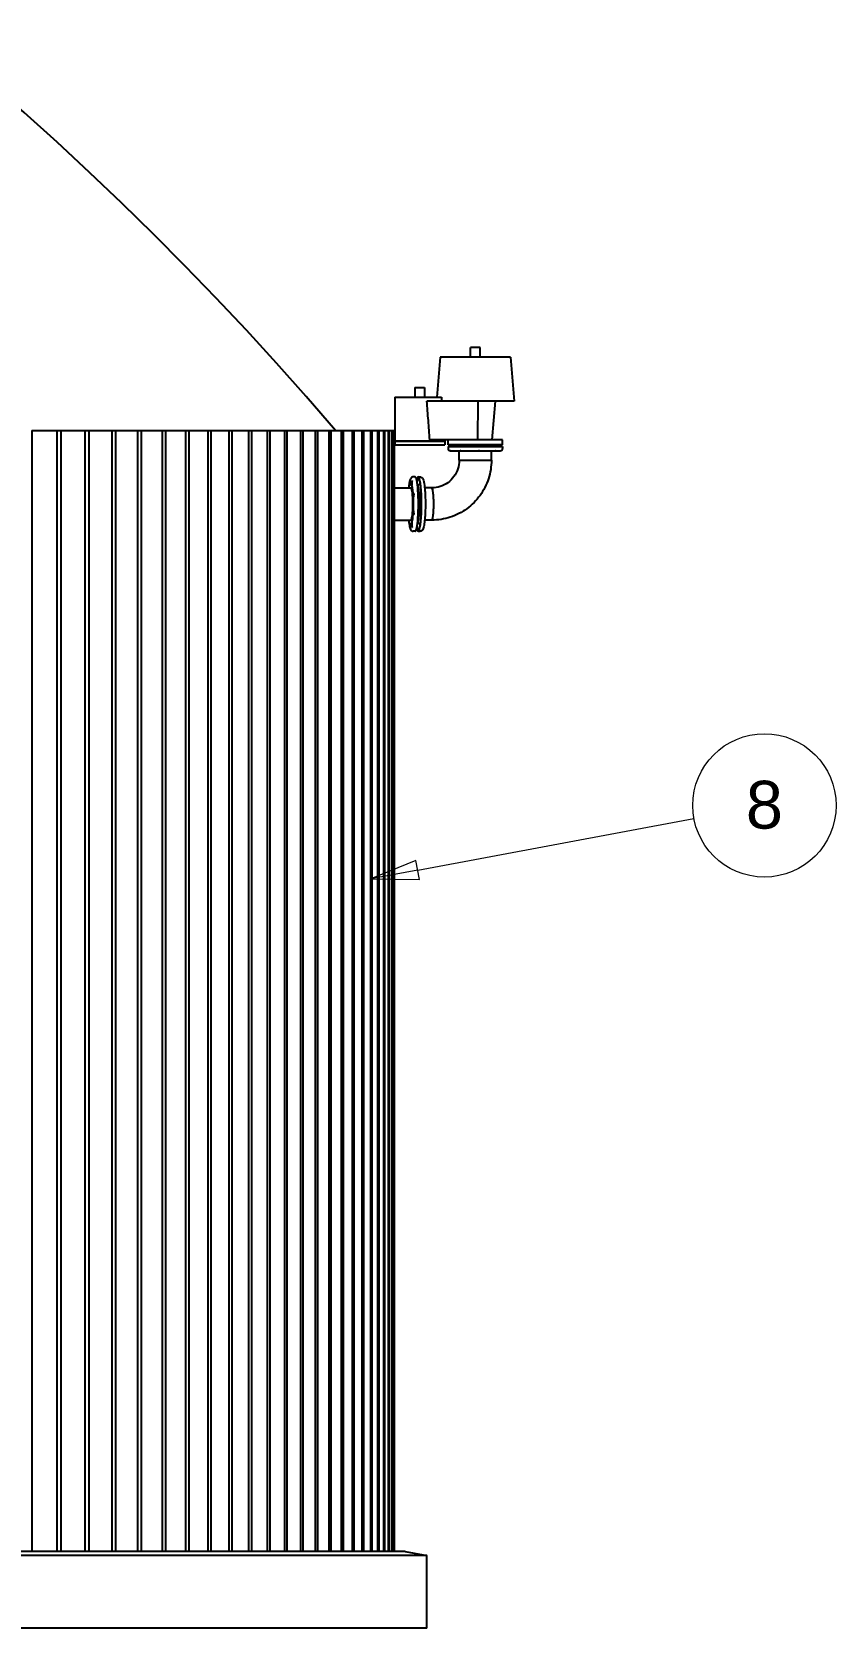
# Model space of a CAD drawing. Header units: millimetres. Extents: x -360063 to 84100, y -179792 to 59400.
# Drawn here: x 60827 to 65034, y 42700 to 51050 of the extents above; entities that cross this region are included whole.
import ezdxf

# ---------------------------------------------------------------- set-up
doc = ezdxf.new("R2010")
doc.units = ezdxf.units.MM
doc.header["$LTSCALE"] = 100
doc.layers.add('Symbol', color=7, linetype='Continuous', lineweight=18)
doc.layers.add('Visible', color=7, linetype='Continuous', lineweight=25)
doc.styles.add('Note Text', font='arial.ttf')

# ---------------------------------------------------------------- blocks, each defined once
blk = doc.blocks.new('Balloon11')
at = {"layer": 'Symbol'}
for p, q in [((628.455, 466.656), (642.908, 469.35)), ((628.364, 467.148), (625.997, 466.198)), ((628.547, 466.165), (628.364, 467.148)), ((628.455, 466.656), (625.997, 466.198)), ((625.997, 466.198), (628.547, 466.165))]:
    blk.add_line(p, q, dxfattribs=at)
at = {"layer": 'Symbol', "flags": 128}
blk.add_lwpolyline([(628.364, 467.148), (625.997, 466.198), (628.547, 466.165), (628.364, 467.148)], dxfattribs=at)
at = {"layer": 'Symbol'}
blk.add_circle((646.592, 470.037), 3.75, dxfattribs=at)
blk.add_solid([(628.364, 467.148), (625.997, 466.198), (628.547, 466.165), (628.364, 467.148)], dxfattribs=at)
at = {"layer": 'Symbol', "insert": (646.592, 470.058), "char_height": 2.5, "attachment_point": 5, "style": 'Note Text'}
blk.add_mtext('8', dxfattribs=at)

msp = doc.modelspace()

# ---------------------------------------------------------------- linework, layer by layer
at = {"layer": 'Visible'}
for p, q in [((62962.93, 49348.17), (62944.6, 49138.67)), ((63330.78, 49348.17), (62962.93, 49348.17)), ((63171.85, 49399.17), (63121.85, 49399.17)), ((63121.85, 49348.17), (63121.85, 49399.17)), ((63171.85, 49348.17), (63171.85, 49399.17)), ((63330.78, 49348.17), (63350.85, 49118.67)), ((62831.23, 49189.67), (62881.23, 49189.67)), ((62831.23, 49189.67), (62831.23, 49138.67)), ((62881.23, 49189.67), (62881.23, 49138.67)), ((62725.98, 49138.67), (62970.16, 49138.67)), ((62725.98, 49138.67), (62725.98, 48911.17)), ((62997, 49118.67), (62893.65, 49118.67)), ((63350.85, 49118.67), (62997, 49118.67)), ((63159.53, 49118.67), (63157.39, 48916.17)), ((63234.35, 48916.17), (63252.07, 49118.67)), ((60827.12, 48965.17), (60827.12, 43100.17)), ((60827.12, 48965.17), (60959.13, 48965.17)), ((60959.13, 48965.17), (60978.98, 48965.17)), ((60959.13, 43100.17), (60959.13, 48965.17)), ((60978.98, 48965.17), (60978.98, 43100.17)), ((60978.98, 48965.17), (61105.87, 48965.17)), ((61105.87, 48965.17), (61124.93, 48965.17)), ((61105.87, 43100.17), (61105.87, 48965.17)), ((61124.93, 48965.17), (61124.93, 43100.17)), ((61124.93, 48965.17), (61246.63, 48965.17)), ((61246.63, 48965.17), (61264.89, 48965.17)), ((61246.63, 43100.17), (61246.63, 48965.17)), ((61264.89, 48965.17), (61264.89, 43100.17)), ((61264.89, 48965.17), (61381.35, 48965.17)), ((61381.35, 48965.17), (61398.8, 48965.17)), ((61381.35, 43100.17), (61381.35, 48965.17)), ((61398.8, 48965.17), (61398.8, 43100.17)), ((61398.8, 48965.17), (61509.95, 48965.17)), ((61509.95, 48965.17), (61526.58, 48965.17)), ((61509.95, 43100.17), (61509.95, 48965.17)), ((61526.58, 48965.17), (61526.58, 43100.17)), ((61526.58, 48965.17), (61632.37, 48965.17)), ((61632.37, 48965.17), (61648.17, 48965.17)), ((61632.37, 43100.17), (61632.37, 48965.17)), ((61648.17, 48965.17), (61648.17, 43100.17)), ((61648.17, 48965.17), (61748.55, 48965.17)), ((61748.55, 48965.17), (61763.52, 48965.17)), ((61748.55, 43100.17), (61748.55, 48965.17)), ((61763.52, 48965.17), (61763.52, 43100.17)), ((61763.52, 48965.17), (61858.42, 48965.17)), ((61858.42, 48965.17), (61872.55, 48965.17)), ((61858.42, 43100.17), (61858.42, 48965.17)), ((61872.55, 48965.17), (61872.55, 43100.17)), ((61872.55, 48965.17), (61961.93, 48965.17)), ((61961.93, 48965.17), (61975.21, 48965.17)), ((61961.93, 43100.17), (61961.93, 48965.17)), ((61975.21, 48965.17), (61975.21, 43100.17)), ((61975.21, 48965.17), (62059.03, 48965.17)), ((62059.03, 48965.17), (62071.46, 48965.17)), ((62059.03, 43100.17), (62059.03, 48965.17)), ((62071.46, 48965.17), (62071.46, 43100.17)), ((62071.46, 48965.17), (62149.67, 48965.17)), ((62149.67, 48965.17), (62161.23, 48965.17)), ((62149.67, 43100.17), (62149.67, 48965.17)), ((62161.23, 48965.17), (62161.23, 43100.17)), ((62161.23, 48965.17), (62233.8, 48965.17)), ((62233.8, 48965.17), (62244.49, 48965.17)), ((62233.8, 43100.17), (62233.8, 48965.17)), ((62244.49, 48965.17), (62244.49, 43100.17)), ((62244.49, 48965.17), (62311.38, 48965.17)), ((62311.38, 48965.17), (62321.2, 48965.17)), ((62311.38, 43100.17), (62311.38, 48965.17)), ((62321.2, 48965.17), (62321.2, 43100.17)), ((62321.2, 48965.17), (62382.37, 48965.17)), ((62382.37, 48965.17), (62391.31, 48965.17)), ((62382.37, 43100.17), (62382.37, 48965.17)), ((62391.31, 48965.17), (62391.31, 43100.17)), ((62391.31, 48965.17), (62446.73, 48965.17)), ((62446.73, 48965.17), (62454.79, 48965.17)), ((62446.73, 43100.17), (62446.73, 48965.17)), ((62454.79, 48965.17), (62454.79, 43100.17)), ((62454.79, 48965.17), (62504.44, 48965.17)), ((62504.44, 48965.17), (62511.6, 48965.17)), ((62504.44, 43100.17), (62504.44, 48965.17)), ((62511.6, 48965.17), (62511.6, 43100.17)), ((62511.6, 48965.17), (62555.45, 48965.17)), ((62555.45, 48965.17), (62561.72, 48965.17)), ((62555.45, 43100.17), (62555.45, 48965.17)), ((62561.72, 48965.17), (62561.72, 43100.17)), ((62561.72, 48965.17), (62599.74, 48965.17)), ((62599.74, 48965.17), (62605.13, 48965.17)), ((62599.74, 43100.17), (62599.74, 48965.17)), ((62605.13, 48965.17), (62605.13, 43100.17)), ((62605.13, 48965.17), (62637.3, 48965.17)), ((62637.3, 48965.17), (62641.79, 48965.17)), ((62637.3, 43100.17), (62637.3, 48965.17)), ((62641.79, 48965.17), (62641.79, 43100.17)), ((62641.79, 48965.17), (62668.1, 48965.17)), ((62668.1, 48965.17), (62671.69, 48965.17)), ((62668.1, 43100.17), (62668.1, 48965.17)), ((62671.69, 48965.17), (62671.69, 43100.17)), ((62671.69, 48965.17), (62692.13, 48965.17)), ((62692.13, 48965.17), (62694.82, 48965.17)), ((62692.13, 43100.17), (62692.13, 48965.17)), ((62694.82, 48965.17), (62694.82, 43100.17)), ((62694.82, 48965.17), (62709.38, 48965.17)), ((62709.38, 48965.17), (62711.16, 48965.17)), ((62709.38, 43100.17), (62709.38, 48965.17)), ((62711.16, 48965.17), (62711.16, 43100.17)), ((62711.16, 48965.17), (62719.83, 48965.17)), ((62714.24, 48960.17), (62720.28, 48960.17)), ((62719.83, 48965.17), (62720.7, 48965.17)), ((62719.83, 48960.17), (62719.83, 48965.17)), ((62720.28, 43100.17), (62720.28, 48960.17)), ((62720.7, 48965.17), (62720.7, 43100.17)), ((62720.7, 48965.17), (62723.47, 48965.17)), ((62723.47, 43100.17), (62723.47, 48965.17)), ((62725.98, 48911.17), (62986.48, 48911.17)), ((62727.98, 48910.17), (62725.98, 48911.17)), ((62727.98, 48910.17), (62725.98, 48909.17)), ((62725.98, 48909.17), (62986.48, 48909.17)), ((62725.98, 48909.17), (62725.98, 48889.17)), ((62725.98, 48889.17), (62986.48, 48889.17)), ((62727.98, 48910.17), (62984.48, 48910.17)), ((63060.38, 48916.17), (62908.24, 48916.17)), ((62984.48, 48910.17), (62986.48, 48911.17)), ((62984.48, 48910.17), (62986.48, 48909.17)), ((62986.48, 48916.17), (62986.48, 48911.17)), ((62986.48, 48909.17), (62986.48, 48889.17)), ((63004.35, 48889.17), (63004.35, 48916.17)), ((63289.35, 48889.17), (63004.35, 48889.17)), ((63004.35, 48880.67), (63289.35, 48880.67)), ((63004.35, 48880.67), (63004.35, 48871.17)), ((63016.35, 48859.17), (63017.42, 48859.17)), ((63018.12, 48859.17), (63017.42, 48859.17)), ((63018.12, 48859.17), (63067.07, 48859.17)), ((63055.85, 48886.67), (63237.85, 48886.67)), ((63289.35, 48916.17), (63060.38, 48916.17)), ((63062.7, 48809.17), (63062.7, 48859.17)), ((63070.93, 48859.17), (63067.07, 48859.17)), ((63070.93, 48859.17), (63163.47, 48859.17)), ((63168.22, 48859.17), (63163.47, 48859.17)), ((63168.22, 48859.17), (63250.13, 48859.17)), ((63231, 48809.17), (63231, 48859.17)), ((63253, 48859.17), (63250.13, 48859.17)), ((63253, 48859.17), (63277.35, 48859.17)), ((63289.35, 48889.17), (63289.35, 48916.17)), ((63289.35, 48880.67), (63289.35, 48871.17)), ((63062.7, 48809.17), (63231, 48809.17)), ((63062.7, 48809.17), (63231, 48809.17)), ((62831.67, 48722.67), (62822.23, 48722.67)), ((62848.54, 48722.67), (62857.97, 48722.67)), ((62853.5, 48682.17), (62857.97, 48682.17)), ((62723.47, 48664.32), (62810.32, 48664.32)), ((62818.25, 48664.32), (62810.32, 48664.32)), ((62919.52, 48664.32), (62882.05, 48664.32)), ((62723.47, 48496.02), (62810.32, 48496.02)), ((62818.25, 48496.02), (62810.32, 48496.02)), ((62831.67, 48437.67), (62822.23, 48437.67)), ((62848.54, 48437.67), (62857.97, 48437.67)), ((62853.5, 48478.17), (62857.97, 48478.17)), ((62919.52, 48496.02), (62882.05, 48496.02)), ((62779.48, 43100.17), (54994.03, 43100.17)), ((62779.48, 43100.17), (62893.48, 43080.17)), ((62893.48, 43080.17), (54994.03, 43080.17)), ((62893.48, 42700.17), (62893.48, 43080.17)), ((62893.48, 42700.17), (54994.03, 42700.17))]:
    msp.add_line(p, q, dxfattribs=at)
for centre, radius, start, end in [((49408.48, 37851.75), 17108.42, 40.510533, 139.489467), ((63016.35, 48871.17), 12, 180, 270), ((63055.85, 48875.67), 11, 90, 152.964308), ((63237.85, 48875.67), 11, 27.035692, 90), ((63277.35, 48871.17), 12, 270, 0)]:
    msp.add_arc(centre, radius, start, end, dxfattribs=at)
for centre, major_axis, start_param, end_param in [((62804.79, 48691.04), (0, 10.75), 0.6181872, 6.4503962), ((62815.85, 48691.04), (0, -10.75), 2.9743817, 8.8065907), ((62831.67, 48580.17), (0, -142.5), 0, 3.1415927), ((62848.54, 48580.17), (0, 142.5), 2.6275906, 6.7971873), ((62848.54, 48580.17), (0, 136.5), 2.6528482, 6.7719298), ((62842.58, 48580.17), (0, 106), 3.1857954, 6.2389826), ((62840.1, 48580.17), (0, -106), 0.2839767, 2.857616), ((62840.1, 48580.17), (0, 106), 3.4255693, 5.9992086), ((62855.26, 48676.18), (0, 10.75), 0.8688456, 0.9798136), ((62855.26, 48676.18), (0, 10.75), 5.3033718, 6.7010546), ((62810.32, 48580.17), (0, 84.15), 3.1415927, 6.2831853), ((62810.32, 48580.17), (0, -84.15), 0, 3.1415927), ((62823.67, 48626.09), (0, -10.75), 2.1889836, 8.0211925), ((62837.62, 48580.17), (0, 106), 3.825488, 5.59929), ((62919.52, 48580.17), (0, 84.15), 3.1415927, 6.2831853), ((62919.52, 48580.17), (0, -84.15), 0, 3.1415927), ((62823.67, 48534.25), (0, -10.75), 1.4035854, 7.2357944), ((62804.79, 48469.3), (0, 10.75), 2.9743817, 8.8065907), ((62815.85, 48469.3), (0, -10.75), 0.6181872, 6.4503962)]:
    msp.add_ellipse(centre, major_axis=major_axis, ratio=0.1204373, start_param=start_param, end_param=end_param, dxfattribs=at)
for points, knots in [([(62908.24, 48916.17), (62905.89, 48949.84), (62903.5, 48983.49), (62898.63, 49051), (62896.15, 49084.83), (62893.65, 49118.67)], [0, 0, 0, 0, 10.1306939, 10.1306939, 20.314333, 20.314333, 20.314333, 20.314333]), ([(63017.42, 48859.17), (63017.39, 48859.17), (63017.38, 48859.17), (63017.39, 48859.17), (63017.52, 48859.17), (63017.86, 48859.17), (63017.98, 48859.17), (63018.12, 48859.17)], [-2.19527918, -2.19527918, -2.19527918, -2.19527918, -2.09934923, -2.09934923, -1.8229843, -1.8229843, -1.70977025, -1.70977025, -1.70977025, -1.70977025]), ([(63067.07, 48859.17), (63067.28, 48859.17), (63067.5, 48859.17), (63068.39, 48859.17), (63069.12, 48859.17), (63070.25, 48859.17), (63070.59, 48859.17), (63070.93, 48859.17)], [-2.19527918, -2.19527918, -2.19527918, -2.19527918, -2.09934923, -2.09934923, -1.8229843, -1.8229843, -1.70977025, -1.70977025, -1.70977025, -1.70977025]), ([(63163.47, 48859.17), (63163.78, 48859.17), (63164.1, 48859.17), (63165.35, 48859.17), (63166.26, 48859.17), (63167.51, 48859.17), (63167.87, 48859.17), (63168.22, 48859.17)], [-2.19527918, -2.19527918, -2.19527918, -2.19527918, -2.09934923, -2.09934923, -1.8229843, -1.8229843, -1.70977025, -1.70977025, -1.70977025, -1.70977025]), ([(63250.13, 48859.17), (63250.23, 48859.17), (63250.33, 48859.17), (63251.47, 48859.17), (63252.3, 48859.17), (63252.93, 48859.17), (63252.96, 48859.17), (63253, 48859.17)], [-3.22529875, -3.22529875, -3.22529875, -3.22529875, -3.17709695, -3.17709695, -2.68834505, -2.68834505, -2.65935601, -2.65935601, -2.65935601, -2.65935601]), ([(63062.7, 48809.17), (63062.7, 48793.94), (63060.31, 48778.71), (63050.97, 48749.77), (63044.04, 48736.06), (63026.34, 48711.52), (63015.58, 48700.69), (62991.31, 48682.93), (62977.81, 48676.01), (62949.38, 48666.7), (62934.45, 48664.32), (62919.52, 48664.32)], [3.1415927, 3.1415927, 3.1415927, 3.1415927, 3.4557519, 3.4557519, 3.7699112, 3.7699112, 4.0840704, 4.0840704, 4.3982297, 4.3982297, 4.712389, 4.712389, 4.712389, 4.712389]), ([(63231, 48809.17), (63231, 48776.44), (63225.86, 48743.72), (63205.77, 48681.43), (63190.82, 48651.87), (63152.55, 48598.81), (63129.23, 48575.31), (63076.46, 48536.69), (63047.01, 48521.57), (62984.88, 48501.23), (62952.2, 48496.02), (62919.52, 48496.02)], [3.1415927, 3.1415927, 3.1415927, 3.1415927, 3.4557519, 3.4557519, 3.7699112, 3.7699112, 4.0840704, 4.0840704, 4.3982297, 4.3982297, 4.712389, 4.712389, 4.712389, 4.712389]), ([(62822.23, 48722.67), (62820.01, 48722.67), (62817.83, 48722.09), (62814.09, 48720.28), (62812.65, 48719.05), (62809.54, 48715.77), (62808.45, 48713.77), (62803.62, 48703.5), (62801.65, 48692.72), (62799.13, 48673.44), (62798.63, 48669), (62798.16, 48664.32)], [1.57079633, 1.57079633, 1.57079633, 1.57079633, 1.62875091, 1.62875091, 1.69727019, 1.69727019, 1.82103196, 1.82103196, 2.31636356, 2.31636356, 2.45261192, 2.45261192, 2.45261192, 2.45261192]), ([(62804.04, 48699.8), (62804.05, 48699.88), (62804.07, 48699.95), (62804.22, 48700.8), (62804.38, 48701.33), (62804.56, 48701.61), (62804.57, 48701.62), (62804.58, 48701.64)], [-3.22529875, -3.22529875, -3.22529875, -3.22529875, -3.17709695, -3.17709695, -2.68834505, -2.68834505, -2.65935601, -2.65935601, -2.65935601, -2.65935601]), ([(62816.07, 48701.64), (62816.11, 48701.58), (62816.14, 48701.52), (62816.29, 48701.2), (62816.39, 48700.85), (62816.53, 48700.22), (62816.57, 48700.01), (62816.6, 48699.8)], [-2.19527918, -2.19527918, -2.19527918, -2.19527918, -2.09934923, -2.09934923, -1.8229843, -1.8229843, -1.70977025, -1.70977025, -1.70977025, -1.70977025]), ([(62846.8, 48680.21), (62848.23, 48681.11), (62850.17, 48681.91), (62852.72, 48682.15), (62853.11, 48682.17), (62853.5, 48682.17)], [7.243400449, 7.243400449, 7.243400449, 7.243400449, 7.307766819, 7.307766819, 7.319241829, 7.319241829, 7.319241829, 7.319241829]), ([(62854.27, 48683.12), (62854.28, 48683.18), (62854.28, 48683.24), (62854.32, 48683.61), (62854.35, 48683.91), (62854.41, 48684.31), (62854.42, 48684.42), (62854.45, 48684.58), (62854.45, 48684.62), (62854.46, 48684.69), (62854.47, 48684.71), (62854.47, 48684.75), (62854.47, 48684.76), (62854.48, 48684.79), (62854.48, 48684.8), (62854.48, 48684.83), (62854.49, 48684.85), (62854.5, 48684.9), (62854.5, 48684.94), (62854.56, 48685.28), (62854.62, 48685.55), (62854.69, 48685.86), (62854.71, 48685.93), (62854.73, 48686.01)], [-0.60108386, -0.60108386, -0.60108386, -0.60108386, -0.57815405, -0.57815405, -0.4517174, -0.4517174, -0.39937151, -0.39937151, -0.37798741, -0.37798741, -0.36705524, -0.36705524, -0.36001009, -0.36001009, -0.3533864, -0.3533864, -0.34454389, -0.34454389, -0.32504019, -0.32504019, -0.16888945, -0.16888945, -0.11651595, -0.11651595, -0.11651595, -0.11651595]), ([(62857.97, 48722.67), (62860.2, 48722.67), (62862.38, 48722.09), (62866.12, 48720.28), (62867.56, 48719.05), (62870.67, 48715.77), (62871.75, 48713.77), (62876.59, 48703.5), (62878.56, 48692.72), (62881.87, 48667.32), (62882.99, 48655.32), (62884.64, 48629.46), (62885.2, 48615.67), (62885.76, 48587.45), (62885.76, 48573.03), (62885.21, 48544.92), (62884.66, 48531.22), (62883.04, 48505.82), (62881.98, 48494.13), (62879.38, 48473.65), (62877.86, 48465), (62874.92, 48453.95), (62873.77, 48450.47), (62870.99, 48445.32), (62869.86, 48443.49), (62866.84, 48440.72), (62865.63, 48439.82), (62862.38, 48438.25), (62860.2, 48437.67), (62857.97, 48437.67)], [1.0360565, 1.0360565, 1.0360565, 1.0360565, 1.0940111, 1.0940111, 1.1625304, 1.1625304, 1.2862922, 1.2862922, 1.7816238, 1.7816238, 2.1183232, 2.1183232, 2.4444378, 2.4444378, 2.7681607, 2.7681607, 3.0918803, 3.0918803, 3.4179475, 3.4179475, 3.7537756, 3.7537756, 3.9577269, 3.9577269, 4.067688, 4.067688, 4.1196089, 4.1196089, 4.1776492, 4.1776492, 4.1776492, 4.1776492]), ([(62859.43, 48682.42), (62859.04, 48682.28), (62858.55, 48682.18), (62858.02, 48682.17), (62858, 48682.17), (62857.97, 48682.17)], [7.276221423, 7.276221423, 7.276221423, 7.276221423, 7.317271699, 7.317271699, 7.319241829, 7.319241829, 7.319241829, 7.319241829]), ([(62814.5, 48480.45), (62814.5, 48480.45), (62814.73, 48480.89), (62815.52, 48483.02), (62816.2, 48485.4), (62817.78, 48492.74), (62818.68, 48498.37), (62820.39, 48512.4), (62821.16, 48521.06), (62822.38, 48540.3), (62822.82, 48550.92), (62823.28, 48572.88), (62823.3, 48584.23), (62822.92, 48606.41), (62822.51, 48617.23), (62821.33, 48637.16), (62820.55, 48646.27), (62818.75, 48661.63), (62817.73, 48667.98), (62815.8, 48676.63), (62814.73, 48679.44), (62814.51, 48679.88), (62814.5, 48679.89), (62814.5, 48679.89)], [4.9199746, 4.9199746, 4.9199746, 4.9199746, 5.0273483, 5.0273483, 5.2232224, 5.2232224, 5.4944273, 5.4944273, 5.7976711, 5.7976711, 6.1103962, 6.1103962, 6.4258606, 6.4258606, 6.741427, 6.741427, 7.0545578, 7.0545578, 7.3587412, 7.3587412, 7.6263515, 7.6263515, 7.6463961, 7.6463961, 7.6463961, 7.6463961]), ([(62824.73, 48632.32), (62824.75, 48632.06), (62824.77, 48631.79), (62824.85, 48630.72), (62824.89, 48629.87), (62824.93, 48628.62), (62824.94, 48628.25), (62824.95, 48627.88)], [-2.19527918, -2.19527918, -2.19527918, -2.19527918, -2.09934923, -2.09934923, -1.8229843, -1.8229843, -1.70977025, -1.70977025, -1.70977025, -1.70977025]), ([(62824.95, 48532.46), (62824.94, 48532.14), (62824.94, 48531.83), (62824.9, 48530.63), (62824.86, 48529.77), (62824.78, 48528.64), (62824.76, 48528.32), (62824.73, 48528.02)], [-2.19527918, -2.19527918, -2.19527918, -2.19527918, -2.09934923, -2.09934923, -1.8229843, -1.8229843, -1.70977025, -1.70977025, -1.70977025, -1.70977025]), ([(62798.16, 48496.02), (62798.58, 48491.82), (62799.03, 48487.82), (62800.82, 48473.65), (62802.34, 48465), (62805.29, 48453.95), (62806.44, 48450.47), (62809.21, 48445.32), (62810.35, 48443.49), (62813.37, 48440.72), (62814.57, 48439.82), (62817.82, 48438.25), (62820, 48437.67), (62822.23, 48437.67)], [3.83057339, 3.83057339, 3.83057339, 3.83057339, 3.95268733, 3.95268733, 4.28851543, 4.28851543, 4.49246667, 4.49246667, 4.60242783, 4.60242783, 4.65434866, 4.65434866, 4.71238898, 4.71238898, 4.71238898, 4.71238898]), ([(62804.58, 48458.7), (62804.54, 48458.76), (62804.5, 48458.82), (62804.36, 48459.14), (62804.25, 48459.49), (62804.12, 48460.12), (62804.08, 48460.33), (62804.04, 48460.54)], [-2.19527918, -2.19527918, -2.19527918, -2.19527918, -2.09934923, -2.09934923, -1.8229843, -1.8229843, -1.70977025, -1.70977025, -1.70977025, -1.70977025]), ([(62816.6, 48460.54), (62816.57, 48460.36), (62816.54, 48460.19), (62816.41, 48459.56), (62816.31, 48459.2), (62816.16, 48458.85), (62816.11, 48458.77), (62816.07, 48458.7)], [-2.19527918, -2.19527918, -2.19527918, -2.19527918, -2.09934923, -2.09934923, -1.8229843, -1.8229843, -1.70977025, -1.70977025, -1.70977025, -1.70977025]), ([(62853.5, 48478.17), (62851.75, 48478.17), (62850.03, 48478.57), (62847.95, 48479.46), (62847.35, 48479.79), (62846.8, 48480.13)], [4.177649175, 4.177649175, 4.177649175, 4.177649175, 4.229066445, 4.229066445, 4.253490555, 4.253490555, 4.253490555, 4.253490555])]:
    msp.add_open_spline(points, degree=3, knots=knots, dxfattribs=at)
for points in [[(62970.16, 49138.67), (62969.83, 49132.1), (62969.48, 49125.24), (62969.15, 49118.67)], [(62857.97, 48478.17), (62858.5, 48478.17), (62859.02, 48478.07), (62859.43, 48477.92)]]:
    msp.add_open_spline(points, degree=3, dxfattribs=at)

# ---------------------------------------------------------------- block references
at = {"layer": 'Symbol', "xscale": 100, "yscale": 100, "zscale": 100}
msp.add_blockref('Balloon11', (0, 0), dxfattribs=at)

doc.saveas('drawing.dxf')
